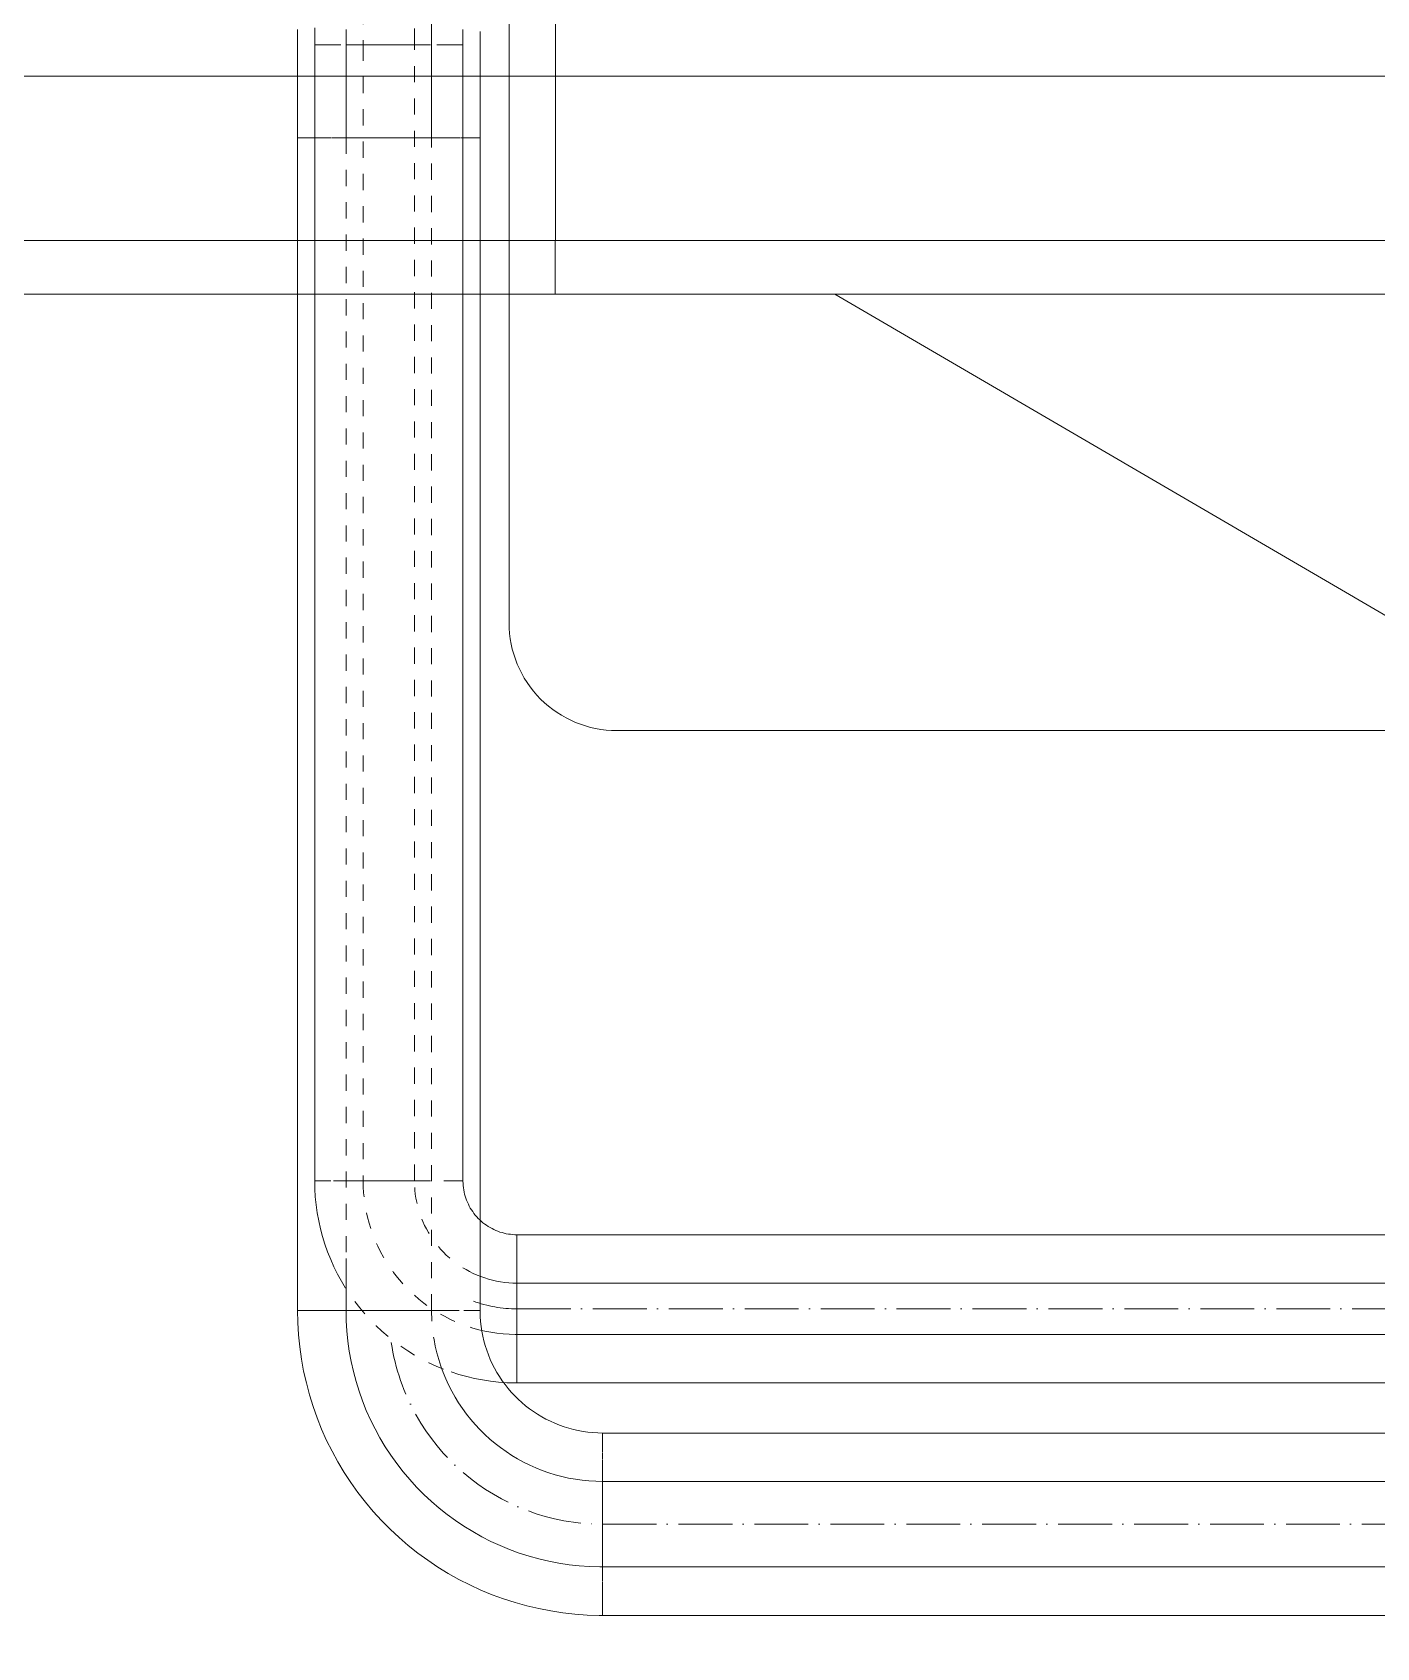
# Model space of a CAD drawing. Header units: millimetres. Extents: x -88595 to 880822, y -1054509 to -148035.
# Drawn here: x 525269.7 to 525519.4, y -276666.3 to -276366.2 of the extents above; entities that cross this region are included whole.
import ezdxf

# ---------------------------------------------------------------- set-up
doc = ezdxf.new("R2010")
doc.units = ezdxf.units.MM
for name, pattern in [('$0$ADSK_Скрыто', [6, 3, -3]), ('$1$ADSK_Скрыто', [6, 3, -3]), ('$10$ADSK_Осевая', [14, 10, -2, 0, -2]), ('$11$ADSK_Осевая', [14, 10, -2, 0, -2]), ('$4$ADSK_Скрыто', [6, 3, -3])]:
    doc.linetypes.add(name, pattern=pattern)
for name, color, linetype, lineweight in [('Изоляция', 7, 'Continuous', 18), ('Крыша', 7, 'Continuous', 9), ('Линии', 7, 'Continuous', 9), ('Оборудование', 7, 'Continuous', 18), ('Ограждение', 7, 'Continuous', 9), ('Трубопровод', 7, 'Continuous', 18), ('Трубопроводы', 7, 'Continuous', 18)]:
    doc.layers.add(name, color=color, linetype=linetype, lineweight=lineweight)

# ---------------------------------------------------------------- blocks, each defined once
blk = doc.blocks.new('$0$ADSK_МедьПайка_Отвод-гнутая труба - Отвод _гнутая труба_-3197924-В_Координация_кровля ОВ3')
at = {"layer": 'Линии', "color": 134, "linetype": '$0$ADSK_Скрыто', "true_color": 0x00a6a6}
for p, q in [((-11231.24, -13283.61), (-11230.75, -13283.61)), ((-11227.66, -13283.61), (-11227.12, -13283.61)), ((-11227.66, -13283.61), (-11227.12, -13283.61)), ((-11219.47, -13283.61), (-11218.93, -13283.61)), ((-11219.47, -13283.61), (-11218.93, -13283.61)), ((-11215.84, -13283.61), (-11215.36, -13283.61))]:
    blk.add_line(p, q, dxfattribs=at)
at = {"layer": 'Линии', "color": 134, "linetype": '$0$ADSK_Скрыто', "true_color": 0x00a6a6, "flags": 128}
for points in [[(-11231.24, -13243.91), (-11231.24, -13243.94), (-11231.24, -13244.04), (-11231.24, -13244.19)], [(-11215.36, -13244.25), (-11215.36, -13244.07), (-11215.36, -13243.96), (-11215.36, -13243.91)], [(-11231.24, -13251.77), (-11231.24, -13252.74), (-11231.24, -13253.76), (-11231.24, -13254.83), (-11231.24, -13255.95), (-11231.24, -13257.11), (-11231.24, -13258.31), (-11231.24, -13259.56), (-11231.24, -13260.84), (-11231.24, -13262.16), (-11231.24, -13263.51)], [(-11215.36, -13263.88), (-11215.36, -13262.52), (-11215.36, -13261.19), (-11215.36, -13259.9), (-11215.36, -13258.65), (-11215.36, -13257.43), (-11215.36, -13256.26), (-11215.36, -13255.13), (-11215.36, -13254.05), (-11215.36, -13253.01), (-11215.36, -13252.02)]]:
    blk.add_lwpolyline(points, dxfattribs=at)
at = {"layer": 'Линии', "color": 134, "linetype": '$0$ADSK_Скрыто', "true_color": 0x00a6a6}
for start, end in [(90, 270), (270, 90)]:
    blk.add_arc((-11223.3, -13243.91), 7.94, start, end, dxfattribs=at)
at = {"layer": 'Трубопроводы', "color": 134, "true_color": 0x00a6a6, "flags": 128}
for points in [[(-11231.24, -13243.94), (-11231.24, -13244.04), (-11231.24, -13244.19), (-11231.24, -13244.42), (-11231.24, -13244.7), (-11231.24, -13245.05), (-11231.24, -13245.45), (-11231.24, -13245.92), (-11231.24, -13246.45), (-11231.24, -13247.04), (-11231.24, -13247.69), (-11231.24, -13248.39), (-11231.24, -13249.16), (-11231.24, -13249.97), (-11231.24, -13250.84), (-11231.24, -13251.77)], [(-11215.36, -13252.02), (-11215.36, -13251.09), (-11215.36, -13250.2), (-11215.36, -13249.37), (-11215.36, -13248.59), (-11215.36, -13247.87), (-11215.36, -13247.21), (-11215.36, -13246.61), (-11215.36, -13246.06), (-11215.36, -13245.58), (-11215.36, -13245.15), (-11215.36, -13244.79), (-11215.36, -13244.49), (-11215.36, -13244.25), (-11215.36, -13244.07), (-11215.36, -13243.96), (-11215.36, -13243.91)], [(-11231.24, -13263.51), (-11231.24, -13264.9), (-11231.24, -13266.31), (-11231.24, -13267.75), (-11231.24, -13269.22), (-11231.24, -13270.71), (-11231.24, -13272.23), (-11231.24, -13273.76), (-11231.24, -13275.3), (-11231.24, -13276.86), (-11231.24, -13278.43), (-11231.24, -13280.01), (-11231.24, -13281.59), (-11231.24, -13283.18), (-11231.24, -13283.61)], [(-11215.36, -13283.61), (-11215.36, -13282.02), (-11215.36, -13280.44), (-11215.36, -13278.86), (-11215.36, -13277.28), (-11215.36, -13275.72), (-11215.36, -13274.17), (-11215.36, -13272.64), (-11215.36, -13271.12), (-11215.36, -13269.62), (-11215.36, -13268.15), (-11215.36, -13266.7), (-11215.36, -13265.28), (-11215.36, -13263.88)]]:
    blk.add_lwpolyline(points, dxfattribs=at)
blk = doc.blocks.new('$0$ADSK_МедьПайка_Отвод-гнутая труба - Отвод _гнутая труба_-V18-В_Координация_кровля ОВ3')
at = {"layer": 'Линии', "color": 190, "linetype": '$0$ADSK_Скрыто', "true_color": 0x8000ff}
for p, q in [((-11228.06, -13266.34), (-11226.21, -13266.34)), ((-11220.38, -13266.34), (-11218.54, -13266.34))]:
    blk.add_line(p, q, dxfattribs=at)
at = {"layer": 'Линии', "color": 190, "linetype": '$0$ADSK_Скрыто', "true_color": 0x8000ff, "flags": 128}
for points in [[(-11228.06, -13242.54), (-11228.06, -13242.56), (-11228.06, -13242.62), (-11228.06, -13242.72), (-11228.06, -13242.85), (-11228.06, -13243.02), (-11228.06, -13243.23)], [(-11218.54, -13243.07), (-11218.54, -13242.89), (-11218.54, -13242.75), (-11218.54, -13242.64), (-11218.54, -13242.57), (-11218.54, -13242.55)], [(-11228.06, -13259.52), (-11228.06, -13260.44), (-11228.06, -13261.36), (-11228.06, -13262.3), (-11228.06, -13263.24), (-11228.06, -13264.19), (-11228.06, -13265.14), (-11228.06, -13266.09), (-11228.06, -13266.34)], [(-11218.54, -13266.34), (-11218.54, -13265.39), (-11218.54, -13264.44), (-11218.54, -13263.5), (-11218.54, -13262.55), (-11218.54, -13261.62), (-11218.54, -13260.69), (-11218.54, -13259.77)]]:
    blk.add_lwpolyline(points, dxfattribs=at)
at = {"layer": 'Линии', "color": 190, "linetype": '$0$ADSK_Скрыто', "true_color": 0x8000ff}
for start, end in [(90, 270), (270, 90)]:
    blk.add_arc((-11223.3, -13242.54), 4.76, start, end, dxfattribs=at)
at = {"layer": 'Трубопроводы', "color": 190, "true_color": 0x8000ff, "flags": 128}
for points in [[(-11228.06, -13242.56), (-11228.06, -13242.62), (-11228.06, -13242.72), (-11228.06, -13242.85), (-11228.06, -13243.02), (-11228.06, -13243.23), (-11228.06, -13243.47), (-11228.06, -13243.75), (-11228.06, -13244.07), (-11228.06, -13244.42), (-11228.06, -13244.81), (-11228.06, -13245.23), (-11228.06, -13245.69), (-11228.06, -13246.18), (-11228.06, -13246.7), (-11228.06, -13247.25), (-11228.06, -13247.84), (-11228.06, -13248.45), (-11228.06, -13249.09), (-11228.06, -13249.76), (-11228.06, -13250.46), (-11228.06, -13251.18), (-11228.06, -13251.93), (-11228.06, -13252.69), (-11228.06, -13253.49), (-11228.06, -13254.3), (-11228.06, -13255.13), (-11228.06, -13255.98), (-11228.06, -13256.84), (-11228.06, -13257.72), (-11228.06, -13258.61), (-11228.06, -13259.52)], [(-11218.54, -13259.77), (-11218.54, -13258.86), (-11218.54, -13257.96), (-11218.54, -13257.08), (-11218.54, -13256.21), (-11218.54, -13255.35), (-11218.54, -13254.52), (-11218.54, -13253.7), (-11218.54, -13252.91), (-11218.54, -13252.13), (-11218.54, -13251.38), (-11218.54, -13250.65), (-11218.54, -13249.95), (-11218.54, -13249.27), (-11218.54, -13248.62), (-11218.54, -13248), (-11218.54, -13247.41), (-11218.54, -13246.85), (-11218.54, -13246.32), (-11218.54, -13245.82), (-11218.54, -13245.35), (-11218.54, -13244.92), (-11218.54, -13244.52), (-11218.54, -13244.16), (-11218.54, -13243.83), (-11218.54, -13243.54), (-11218.54, -13243.29), (-11218.54, -13243.07), (-11218.54, -13242.89), (-11218.54, -13242.75), (-11218.54, -13242.64), (-11218.54, -13242.57), (-11218.54, -13242.55)]]:
    blk.add_lwpolyline(points, dxfattribs=at)
blk = doc.blocks.new('$0$ADSK_МедьПайка_Отвод-гнутая труба - Отвод _гнутая труба_-V22-В_Координация_кровля ОВ3')
at = {"layer": 'Линии', "color": 190, "linetype": '$0$ADSK_Скрыто', "true_color": 0x8000ff}
for p, q in [((-3.13, 23.8), (-3.53, 23.8)), ((-3.13, 23.8), (-3.53, 23.8)), ((3.53, 23.8), (3.13, 23.8)), ((3.53, 23.8), (3.13, 23.8)), ((-23.8, 4.76), (-23.8, -4.76)), ((-23.8, 4.76), (-23.8, -4.76))]:
    blk.add_line(p, q, dxfattribs=at)
at = {"layer": 'Линии', "color": 190, "linetype": '$0$ADSK_Скрыто', "true_color": 0x8000ff, "flags": 128}
for points in [[(-23.8, -4.76), (-22.66, -4.74), (-21.52, -4.67), (-20.38, -4.55), (-19.25, -4.4), (-18.13, -4.19), (-17.01, -3.94), (-15.91, -3.65), (-14.82, -3.31), (-13.74, -2.93), (-12.68, -2.51), (-11.64, -2.04), (-10.61, -1.53), (-9.61, -0.98), (-8.63, -0.4), (-7.67, 0.23), (-6.74, 0.89), (-5.84, 1.59), (-4.97, 2.33), (-4.12, 3.1), (-3.31, 3.9), (-2.53, 4.74), (-1.79, 5.6), (-1.08, 6.5), (-0.4, 7.42), (0.23, 8.37), (0.83, 9.34), (1.39, 10.34), (1.91, 11.36), (2.38, 12.39), (2.82, 13.45), (3.21, 14.52), (3.56, 15.61), (3.87, 16.71)], [(-6.26, 16.39), (-6.57, 15.69), (-6.91, 15.01), (-7.28, 14.34), (-7.67, 13.69), (-8.09, 13.05), (-8.53, 12.43), (-9, 11.83), (-9.49, 11.25), (-10, 10.68), (-10.53, 10.14), (-11.09, 9.62), (-11.67, 9.13), (-12.27, 8.65), (-12.88, 8.2), (-13.51, 7.78), (-14.16, 7.38), (-14.83, 7.01), (-15.5, 6.66), (-16.2, 6.34), (-16.9, 6.05), (-17.62, 5.79), (-18.34, 5.56), (-19.07, 5.36), (-19.82, 5.18), (-20.56, 5.04), (-21.32, 4.92), (-22.07, 4.84), (-22.83, 4.78), (-23.59, 4.76), (-23.8, 4.76)]]:
    blk.add_lwpolyline(points, dxfattribs=at)
at = {"layer": 'Трубопроводы', "color": 190, "true_color": 0x8000ff, "flags": 128}
for points in [[(-4.76, 23.8), (-4.78, 23.04), (-4.82, 22.28), (-4.9, 21.52), (-5, 20.77), (-5.14, 20.02), (-5.31, 19.27), (-5.5, 18.54), (-5.73, 17.81), (-5.98, 17.09), (-6.26, 16.39)], [(3.87, 16.71), (4.13, 17.82), (4.34, 18.95), (4.52, 20.08), (4.64, 21.21), (4.72, 22.35), (4.76, 23.49), (4.76, 23.8)]]:
    blk.add_lwpolyline(points, dxfattribs=at)
blk = doc.blocks.new('$0$ADSK_МедьПайка_Отвод-гнутая труба - Отвод _гнутая труба_-V24-В_Координация_кровля ОВ3')
at = {"layer": 'Линии', "color": 134, "linetype": '$0$ADSK_Скрыто', "true_color": 0x00a6a6}
for p, q in [((-7.45, 39.7), (-7.94, 39.7)), ((-7.45, 39.7), (-7.94, 39.7)), ((-3.82, 39.7), (-4.37, 39.7)), ((-3.82, 39.7), (-4.37, 39.7)), ((4.37, 39.7), (3.83, 39.7)), ((4.37, 39.7), (3.83, 39.7)), ((7.94, 39.7), (7.46, 39.7)), ((7.94, 39.7), (7.46, 39.7))]:
    blk.add_line(p, q, dxfattribs=at)
at = {"layer": 'Линии', "color": 134, "linetype": '$0$ADSK_Скрыто', "true_color": 0x00a6a6, "flags": 128}
blk.add_lwpolyline([(-31.82, 8.93), (-33.05, 8.64), (-34.3, 8.4), (-35.56, 8.21), (-36.82, 8.07), (-38.09, 7.98), (-39.36, 7.94), (-39.7, 7.94)], dxfattribs=at)
at = {"layer": 'Трубопроводы', "color": 134, "true_color": 0x00a6a6, "flags": 128}
for points in [[(-39.7, -7.94), (-37.79, -7.9), (-35.89, -7.79), (-34, -7.6), (-32.11, -7.33), (-30.24, -6.99), (-28.38, -6.57), (-26.53, -6.08), (-24.71, -5.52), (-22.92, -4.89), (-21.15, -4.18), (-19.41, -3.4), (-17.7, -2.56), (-16.03, -1.64), (-14.39, -0.66), (-12.8, 0.38), (-11.25, 1.49), (-9.74, 2.66), (-8.29, 3.88), (-6.88, 5.17), (-5.53, 6.51), (-4.23, 7.9), (-2.98, 9.35), (-1.8, 10.84), (-0.67, 12.38), (0.39, 13.96), (1.38, 15.58), (2.32, 17.25), (3.18, 18.94), (3.98, 20.68), (4.7, 22.44), (5.36, 24.23), (5.94, 26.04), (6.45, 27.88), (6.89, 29.73), (7.25, 31.6), (7.53, 33.49), (7.74, 35.38), (7.88, 37.28), (7.94, 39.19), (7.94, 39.7)], [(-7.94, 39.7), (-7.97, 38.43), (-8.04, 37.16), (-8.17, 35.9), (-8.35, 34.64), (-8.57, 33.39), (-8.85, 32.15), (-9.18, 30.92), (-9.55, 29.71), (-9.98, 28.51), (-10.45, 27.33), (-10.97, 26.17), (-11.53, 25.03), (-12.14, 23.92), (-12.79, 22.83), (-13.49, 21.77), (-14.23, 20.73), (-15, 19.73), (-15.82, 18.76), (-16.68, 17.82), (-17.57, 16.92), (-18.5, 16.05), (-19.46, 15.22), (-20.46, 14.43), (-21.49, 13.68), (-22.54, 12.97), (-23.62, 12.31), (-24.73, 11.69), (-25.86, 11.11), (-27.02, 10.58), (-28.19, 10.1), (-29.38, 9.66), (-30.59, 9.27), (-31.82, 8.93)]]:
    blk.add_lwpolyline(points, dxfattribs=at)
blk = doc.blocks.new('$0$ADSK_Наружный блок кондиционера сплит-системы1 - AV08IMVEVA-V48-В_Координация_кровля ОВ3')
at = {"layer": 'Оборудование'}
for p, q in [((470, 375), (-470, 375)), ((490, -355), (490, 355))]:
    blk.add_line(p, q, dxfattribs=at)
blk.add_arc((470, 355), 20, 360, 90, dxfattribs=at)
blk = doc.blocks.new('Кровля')
at = {"layer": 'Ограждение'}
h = blk.add_hatch(dxfattribs=at)
h.set_pattern_fill('FP_25', color=256, style=0, pattern_type=2)
h.set_pattern_definition([(0, (548766.5, 663825.2), (0, 600), []), (90, (548766.5, 663825.2), (-600, 4e-14), [])])
h.paths.add_polyline_path([(564081.91, 650032.5), (562901.91, 651212.5), (516283.2, 651212.5), (516283.2, 650032.5), (564012.71, 650032.5)])
h = blk.add_hatch(dxfattribs=at)
h.set_pattern_fill('FP_65', color=256, style=0, pattern_type=2)
h.set_pattern_definition([(0, (548766.5, 658571.84), (0, 424.264), []), (90, (548766.5, 658571.84), (-600, 4e-14), [])])
h.paths.add_polyline_path([(564081.91, 650022.5), (564091.91, 650022.5), (564081.91, 650032.5), (534785.5, 650032.5), (534785.5, 650022.5), (564012.71, 650022.5)])
h.paths.add_polyline_path([(516283.2, 650022.5), (533985.5, 650022.5), (533985.5, 650032.5), (516283.2, 650032.5)])
at = {"layer": 'Крыша'}
blk.add_line((537686, 650022.5), (548966.24, 643439.67), dxfattribs=at)
at = {"layer": 'Ограждение'}
for p, q in [((564081.91, 650032.5), (534785.5, 650032.5)), ((556385.5, 650022.5), (534785.5, 650022.5))]:
    blk.add_line(p, q, dxfattribs=at)

msp = doc.modelspace()

# ---------------------------------------------------------------- linework, layer by layer
at = {"layer": 'Изоляция', "color": 190, "true_color": 0x8000ff}
for p, q in [((525322.17, -276368.54), (525322.17, -276579.52)), ((525333.09, -276368.54), (525338.78, -276368.54)), ((525349.69, -276579.52), (525349.69, -276368.54)), ((537209.88, -276589.56), (525359.73, -276589.56)), ((525359.73, -276591.4), (525359.73, -276589.56)), ((525359.73, -276596.39), (525359.73, -276594.74)), ((525359.73, -276599.74), (525359.73, -276597.35)), ((525359.73, -276606.38), (525359.73, -276600.25)), ((525359.73, -276609.29), (525359.73, -276606.89)), ((525359.73, -276610.2), (525359.73, -276611.97)), ((525359.73, -276617.08), (525359.73, -276615.71)), ((525359.73, -276617.08), (537143.86, -276617.08))]:
    msp.add_line(p, q, dxfattribs=at)
at = {"layer": 'Изоляция', "color": 134, "true_color": 0x00a6a6}
for p, q in [((525318.99, -276385.81), (525318.99, -276603.62)), ((525318.99, -276385.81), (525319.42, -276385.81)), ((525325.37, -276385.81), (525327.41, -276385.81)), ((525328.58, -276385.81), (525331.53, -276385.81)), ((525332.16, -276385.81), (525339.7, -276385.81)), ((525340.34, -276385.81), (525343.28, -276385.81)), ((525344.46, -276385.81), (525346.49, -276385.81)), ((525347.99, -276385.81), (525349.18, -276385.81)), ((525350.6, -276385.81), (525349.29, -276385.81)), ((525352.45, -276385.81), (525352.87, -276385.81)), ((525352.87, -276603.62), (525352.87, -276385.81)), ((525318.99, -276603.62), (525345.97, -276603.62)), ((537125.51, -276626.38), (525375.63, -276626.38)), ((525375.63, -276628.64), (525375.63, -276629.96)), ((525375.63, -276631.26), (525375.63, -276630.07)), ((525375.63, -276631.34), (525375.63, -276632.67)), ((525375.63, -276634.79), (525375.63, -276632.75)), ((525375.63, -276638.91), (525375.63, -276635.97)), ((525375.63, -276647.08), (525375.63, -276639.55)), ((525375.63, -276650.67), (525375.63, -276647.72)), ((525375.63, -276653.88), (525375.63, -276651.83)), ((525375.63, -276660.26), (525375.63, -276659.68)), ((525375.63, -276660.26), (537125.51, -276660.26))]:
    msp.add_line(p, q, dxfattribs=at)
at = {"layer": 'Изоляция', "color": 134, "true_color": 0x00a6a6, "flags": 128}
for points in [[(525318.99, -276365.71), (525318.99, -276367.1), (525318.99, -276368.51), (525318.99, -276369.96), (525318.99, -276371.42), (525318.99, -276372.91), (525318.99, -276374.43), (525318.99, -276375.96), (525318.99, -276377.5), (525318.99, -276379.06), (525318.99, -276380.63), (525318.99, -276382.21), (525318.99, -276383.79), (525318.99, -276385.38), (525318.99, -276385.81)], [(525352.87, -276385.81), (525352.87, -276384.22), (525352.87, -276382.64), (525352.87, -276381.06), (525352.87, -276379.48), (525352.87, -276377.92), (525352.87, -276376.37), (525352.87, -276374.84), (525352.87, -276373.32), (525352.87, -276371.82), (525352.87, -276370.35), (525352.87, -276368.9), (525352.87, -276367.48), (525352.87, -276366.08)], [(525318.99, -276603.62), (525319.04, -276605.88), (525319.17, -276608.14), (525319.4, -276610.4), (525319.72, -276612.64), (525320.12, -276614.87), (525320.62, -276617.08), (525321.2, -276619.27), (525321.87, -276621.43), (525322.62, -276623.57), (525323.46, -276625.67), (525324.39, -276627.74), (525325.39, -276629.77), (525326.48, -276631.76), (525327.64, -276633.7), (525328.89, -276635.6), (525330.2, -276637.44), (525331.59, -276639.23), (525333.05, -276640.96), (525334.58, -276642.64), (525336.17, -276644.25), (525337.83, -276645.79), (525339.54, -276647.27), (525341.32, -276648.68), (525343.15, -276650.01), (525345.03, -276651.28), (525346.96, -276652.46), (525348.94, -276653.57), (525350.96, -276654.6), (525353.01, -276655.54), (525355.11, -276656.41), (525357.24, -276657.18), (525359.39, -276657.88), (525361.58, -276658.48), (525363.78, -276659), (525366.01, -276659.43), (525368.25, -276659.77), (525370.5, -276660.02), (525372.76, -276660.18), (525375.02, -276660.25), (525375.63, -276660.26)], [(525375.63, -276626.38), (525374.72, -276626.36), (525373.81, -276626.3), (525372.91, -276626.21), (525372.01, -276626.08), (525371.11, -276625.92), (525370.22, -276625.72), (525369.34, -276625.49), (525368.47, -276625.22), (525367.62, -276624.92), (525366.77, -276624.58), (525365.94, -276624.21), (525365.12, -276623.8), (525364.32, -276623.37), (525363.54, -276622.9), (525362.78, -276622.4), (525362.04, -276621.87), (525361.32, -276621.31), (525360.63, -276620.73), (525359.95, -276620.11), (525359.31, -276619.47), (525358.68, -276618.81), (525358.09, -276618.12), (525357.52, -276617.4), (525356.99, -276616.67), (525356.48, -276615.91), (525356, -276615.14), (525355.56, -276614.34), (525355.15, -276613.53), (525354.77, -276612.7), (525354.42, -276611.86), (525354.11, -276611.01), (525353.83, -276610.14), (525353.58, -276609.26), (525353.38, -276608.38), (525353.2, -276607.48), (525353.07, -276606.58), (525352.97, -276605.68), (525352.9, -276604.77), (525352.87, -276603.86), (525352.87, -276603.62)]]:
    msp.add_lwpolyline(points, dxfattribs=at)
at = {"layer": 'Изоляция', "color": 190, "true_color": 0x8000ff, "flags": 128}
for points in [[(525322.17, -276365.44), (525322.17, -276366.39), (525322.17, -276367.34), (525322.17, -276368.29), (525322.17, -276368.54)], [(525349.69, -276368.54), (525349.69, -276367.59), (525349.69, -276366.64), (525349.69, -276365.7)], [(525322.17, -276579.52), (525322.2, -276581.02), (525322.29, -276582.52), (525322.44, -276584.01), (525322.65, -276585.5), (525322.92, -276586.98), (525323.25, -276588.44), (525323.64, -276589.9), (525324.08, -276591.33), (525324.58, -276592.75), (525325.14, -276594.14), (525325.75, -276595.51), (525326.42, -276596.86)], [(525359.73, -276589.56), (525359.33, -276589.55), (525358.93, -276589.52), (525358.53, -276589.48), (525358.13, -276589.43), (525357.74, -276589.36), (525357.35, -276589.27), (525356.96, -276589.16), (525356.57, -276589.05), (525356.2, -276588.91), (525355.82, -276588.76), (525355.46, -276588.6), (525355.1, -276588.42), (525354.74, -276588.23), (525354.4, -276588.02), (525354.06, -276587.8), (525353.74, -276587.57), (525353.42, -276587.32), (525353.11, -276587.06), (525352.82, -276586.79), (525352.53, -276586.51), (525352.26, -276586.22), (525351.99, -276585.91), (525351.74, -276585.6), (525351.51, -276585.27), (525351.28, -276584.94), (525351.07, -276584.6), (525350.88, -276584.25), (525350.7, -276583.89), (525350.53, -276583.52), (525350.38, -276583.15), (525350.24, -276582.78), (525350.11, -276582.39), (525350.01, -276582.01), (525349.92, -276581.62), (525349.84, -276581.22), (525349.78, -276580.82), (525349.73, -276580.43), (525349.71, -276580.03), (525349.69, -276579.62), (525349.69, -276579.52)], [(525347.53, -276615.04), (525348.96, -276615.5), (525350.41, -276615.9), (525351.87, -276616.24), (525353.35, -276616.53), (525354.83, -276616.75), (525356.33, -276616.92), (525357.83, -276617.03), (525359.33, -276617.07), (525359.73, -276617.08)]]:
    msp.add_lwpolyline(points, dxfattribs=at)
at = {"layer": 'Линии', "color": 190, "linetype": '$1$ADSK_Скрыто', "true_color": 0x8000ff}
for p, q in [((525333.03, -276368.54), (525322.17, -276368.54)), ((525322.17, -276368.54), (525333.04, -276368.54)), ((525322.17, -276368.54), (525322.52, -276368.54)), ((525331.17, -276368.54), (525331.17, -276579.52)), ((525333.02, -276368.54), (525331.17, -276368.54)), ((525338.83, -276368.54), (525349.69, -276368.54)), ((525349.69, -276368.54), (525338.84, -276368.54)), ((525340.69, -276368.54), (525338.85, -276368.54)), ((525340.69, -276579.52), (525340.69, -276368.54)), ((525349.35, -276368.54), (525349.69, -276368.54)), ((525322.17, -276579.52), (525349.69, -276579.52)), ((525340.69, -276579.52), (525322.17, -276579.52)), ((525322.64, -276579.52), (525322.17, -276579.52)), ((525349.69, -276579.52), (525331.17, -276579.52)), ((525349.69, -276579.52), (525347.85, -276579.52)), ((525349.69, -276579.62), (525349.69, -276579.52)), ((525359.73, -276594.74), (525359.73, -276591.35)), ((525359.73, -276592.56), (525359.73, -276591.36)), ((525359.73, -276591.4), (525359.73, -276594.63)), ((525359.73, -276596.44), (525359.73, -276597.26)), ((525359.73, -276597.35), (525359.73, -276596.44)), ((525359.73, -276599.75), (525359.73, -276600.2)), ((525359.73, -276599.78), (525359.73, -276600.19)), ((525359.73, -276600.25), (525359.73, -276599.79)), ((525359.73, -276606.84), (525359.73, -276606.38)), ((525359.73, -276606.44), (525359.73, -276606.88)), ((525359.73, -276606.45), (525359.73, -276606.85)), ((525359.73, -276610.19), (525359.73, -276609.29)), ((525359.73, -276609.37), (525359.73, -276610.2)), ((525359.73, -276615.71), (525359.73, -276611.89)), ((525359.73, -276612), (525359.73, -276615.79))]:
    msp.add_line(p, q, dxfattribs=at)
at = {"layer": 'Линии', "color": 134, "linetype": '$1$ADSK_Скрыто', "true_color": 0x00a6a6}
for p, q in [((525325.24, -276385.81), (525319.31, -276385.81)), ((525319.42, -276385.81), (525325.37, -276385.81)), ((525328.49, -276385.81), (525327.46, -276385.81)), ((525327.46, -276385.81), (525328.58, -276385.81)), ((525327.99, -276385.81), (525327.99, -276593.94)), ((525328.48, -276385.81), (525327.99, -276385.81)), ((525332.1, -276385.81), (525331.55, -276385.81)), ((525332.1, -276385.81), (525331.57, -276385.81)), ((525331.58, -276385.81), (525332.16, -276385.81)), ((525339.7, -276385.81), (525340.29, -276385.81)), ((525340.3, -276385.81), (525339.76, -276385.81)), ((525340.32, -276385.81), (525339.76, -276385.81)), ((525343.28, -276385.81), (525344.41, -276385.81)), ((525344.4, -276385.81), (525343.37, -276385.81)), ((525343.87, -276385.81), (525343.38, -276385.81)), ((525343.87, -276603.62), (525343.87, -276385.81)), ((525346.49, -276385.81), (525347.95, -276385.81)), ((525347.91, -276385.81), (525346.62, -276385.81)), ((525352.55, -276385.81), (525350.6, -276385.81)), ((525350.71, -276385.81), (525352.45, -276385.81)), ((525346.01, -276603.62), (525352.87, -276603.62)), ((525352.87, -276603.62), (525346.01, -276603.62)), ((525352.87, -276603.62), (525352.3, -276603.62)), ((525375.63, -276626.38), (525375.63, -276628.64)), ((525375.63, -276628.54), (525375.63, -276626.8)), ((525375.63, -276635.97), (525375.63, -276634.84)), ((525375.63, -276634.85), (525375.63, -276635.88)), ((525375.63, -276635.38), (525375.63, -276635.86)), ((525375.63, -276638.93), (525375.63, -276639.49)), ((525375.63, -276638.95), (525375.63, -276639.49)), ((525375.63, -276639.55), (525375.63, -276638.96)), ((525375.63, -276647.67), (525375.63, -276647.08)), ((525375.63, -276647.14), (525375.63, -276647.68)), ((525375.63, -276647.15), (525375.63, -276647.7)), ((525375.63, -276651.79), (525375.63, -276650.67)), ((525375.63, -276650.76), (525375.63, -276651.79)), ((525375.63, -276650.77), (525375.63, -276651.26)), ((525375.63, -276659.72), (525375.63, -276653.88)), ((525375.63, -276654.01), (525375.63, -276659.68))]:
    msp.add_line(p, q, dxfattribs=at)
at = {"layer": 'Линии', "color": 190, "linetype": '$4$ADSK_Скрыто', "true_color": 0x8000ff, "flags": 128}
msp.add_lwpolyline([(525326.42, -276596.86), (525327.14, -276598.18), (525327.91, -276599.47), (525328.73, -276600.72), (525329.61, -276601.95), (525330.53, -276603.13), (525331.49, -276604.28), (525332.51, -276605.39), (525333.56, -276606.46), (525334.66, -276607.48), (525335.8, -276608.46), (525336.98, -276609.4), (525338.19, -276610.28), (525339.44, -276611.12), (525340.72, -276611.91), (525342.03, -276612.64), (525343.37, -276613.32), (525344.73, -276613.95), (525346.12, -276614.52), (525347.53, -276615.04)], dxfattribs=at)
at = {"layer": 'Трубопровод', "color": 134, "true_color": 0x00a6a6}
for p, q in [((525327.99, -276593.99), (525327.99, -276603.62)), ((537125.51, -276635.38), (525375.63, -276635.38)), ((525375.63, -276651.26), (537125.51, -276651.26))]:
    msp.add_line(p, q, dxfattribs=at)
at = {"layer": 'Трубопровод', "color": 190, "true_color": 0x8000ff}
for p, q in [((537157.27, -276598.56), (525359.73, -276598.56)), ((525359.73, -276608.08), (537147.83, -276608.08))]:
    msp.add_line(p, q, dxfattribs=at)
at = {"layer": 'Трубопровод', "color": 190, "linetype": '$10$ADSK_Осевая', "true_color": 0x8000ff}
msp.add_line((525359.73, -276603.32), (537157.27, -276603.32), dxfattribs=at)
at = {"layer": 'Трубопровод', "color": 134, "linetype": '$10$ADSK_Осевая', "true_color": 0x00a6a6}
msp.add_line((525375.63, -276643.32), (537125.51, -276643.32), dxfattribs=at)
at = {"layer": 'Трубопроводы', "color": 190, "linetype": '$11$ADSK_Осевая', "true_color": 0x8000ff}
msp.add_arc((525359.73, -276579.52), 23.8, 250.1134, 270, dxfattribs=at)
at = {"layer": 'Трубопроводы', "color": 134, "linetype": '$11$ADSK_Осевая', "true_color": 0x00a6a6}
msp.add_arc((525375.63, -276603.62), 39.7, 188.6422, 270, dxfattribs=at)

# ---------------------------------------------------------------- block references
at = {"layer": 'Линии', "linetype": '$0$ADSK_Скрыто', "rotation": 180}
msp.add_blockref('$0$ADSK_Наружный блок кондиционера сплит-системы1 - AV08IMVEVA-V48-В_Координация_кровля ОВ3', (525848.26, -276120.93), dxfattribs=at)
at = {"layer": 'Линии', "color": 134, "linetype": '$0$ADSK_Скрыто', "true_color": 0x00a6a6}
msp.add_blockref('$0$ADSK_МедьПайка_Отвод-гнутая труба - Отвод _гнутая труба_-3197924-В_Координация_кровля ОВ3', (536559.23, -263102.2), dxfattribs=at)
at = {"layer": 'Линии', "color": 190, "linetype": '$0$ADSK_Скрыто', "true_color": 0x8000ff}
msp.add_blockref('$0$ADSK_МедьПайка_Отвод-гнутая труба - Отвод _гнутая труба_-V18-В_Координация_кровля ОВ3', (536559.23, -263102.2), dxfattribs=at)
at = {"layer": 'Линии', "color": 190, "linetype": '$0$ADSK_Скрыто', "true_color": 0x8000ff, "rotation": 270}
msp.add_blockref('$0$ADSK_МедьПайка_Отвод-гнутая труба - Отвод _гнутая труба_-V22-В_Координация_кровля ОВ3', (525335.93, -276603.32), dxfattribs=at)
at = {"layer": 'Линии', "color": 134, "linetype": '$0$ADSK_Скрыто', "true_color": 0x00a6a6, "rotation": 270}
msp.add_blockref('$0$ADSK_МедьПайка_Отвод-гнутая труба - Отвод _гнутая труба_-V24-В_Координация_кровля ОВ3', (525335.93, -276643.32), dxfattribs=at)
at = {"layer": 'Оборудование', "color": 5, "true_color": 0x0000ff}
msp.add_blockref('Кровля', (-12267.25, -926437.39), dxfattribs=at)

doc.saveas('drawing.dxf')
